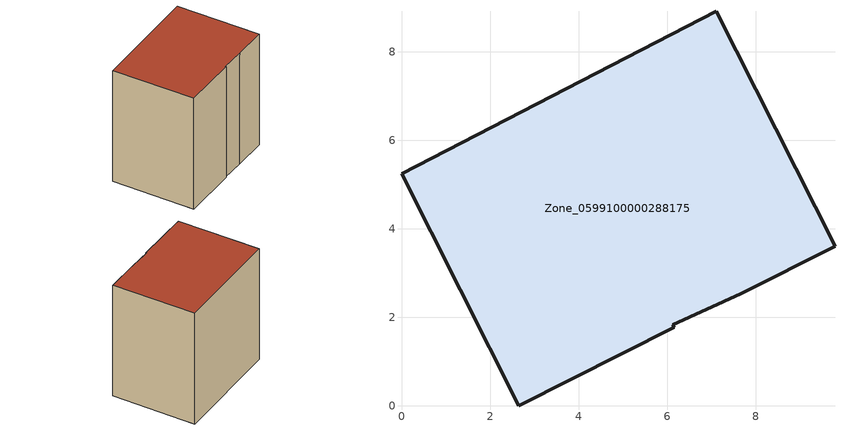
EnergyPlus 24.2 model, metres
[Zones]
Zone_0599100000288175
 floor ground (C_G): 6.16,1.77 2.65,0 0,5.24 7.11,8.92 9.79,3.61 7.67,2.54 6.13,1.83 z3.36
 wall outside (C_F): 2.65,0 6.16,1.77 6.13,1.83 7.67,2.54 9.79,3.61 7.11,8.92 0,5.24 2.65,0 z3.36:11.78
 roof outside (C_R): 7.67,2.54 9.79,3.61 7.11,8.92 0,5.24 2.65,0 6.16,1.77 6.13,1.83 z11.78
[BUILDING]
Pand.0599100000288175: North Axis=0; Terrain=City; Loads Convergence Tolerance Value=0.04; Temperature Convergence Tolerance Value=0.4; Solar Distribution=FullExterior; Maximum Number of Warmup Days=25; Minimum Number of Warmup Days=1
[Site:Location]
Rotterdam.The.Hague.AP_ZH_NLD Design_Conditions: Latitude=51.96; Longitude=4.45; Time Zone=1; Elevation=-4.5
[SITE:GROUNDTEMPERATURE:BUILDINGSURFACE]
18, 18, 18, 18, 18, 18, 18, 18, 18, 18, 18, 18
[MATERIAL] Thermal Absorptance=0.9; Solar Absorptance=0.7; Visible Absorptance=0.7
Name | Roughness | Thickness | Conductivity | Density | Specific Heat
G.TC.1946 | MediumSmooth | 0.15 | 1 | 540 | 1210
F.TC.1946 | Rough | 0.3 | 0.857143 | 1920 | 840
R.TC.1946 | MediumRough | 0.2 | 0.909091 | 1500 | 1000
[CONSTRUCTION]
C_G: G.TC.1946
C_F: F.TC.1946
C_R: R.TC.1946
[ZONE]
Zone_0599100000288175: Type=1; Multiplier=1; Ceiling Height=Autocalculate; Volume=Autocalculate; Floor Area=autocalculate; Part of Total Floor Area=Yes
[ZONEINFILTRATION:DESIGNFLOWRATE]
Infil_Zone_0599100000288175: Zone or ZoneList or Space or SpaceList=Zone_0599100000288175; Schedule=AlwaysOn; Design Flow Rate Calculation Method=Flow/Area; Flow Rate per Floor Area=0.003; Constant Term Coefficient=1; Temperature Term Coefficient=0; Velocity Term Coefficient=0; Velocity Squared Term Coefficient=0
[HVACTEMPLATE:ZONE:IDEALLOADSAIRSYSTEM]
Zone_0599100000288175: Maximum Heating Supply Air Temperature=50; Minimum Cooling Supply Air Temperature=13; Maximum Heating Supply Air Humidity Ratio=0.0156; Minimum Cooling Supply Air Humidity Ratio=0.0077; Heating Limit=NoLimit; Cooling Limit=NoLimit; Dehumidification Control Type=ConstantSensibleHeatRatio; Cooling Sensible Heat Ratio=0.7; Dehumidification Setpoint=60; Humidification Control Type=None; Humidification Setpoint=30; Outdoor Air Method=None; Outdoor Air Flow Rate per Person=0.00944; Outdoor Air Flow Rate per Zone Floor Area=0; Outdoor Air Flow Rate per Zone=0; Demand Controlled Ventilation Type=None; Outdoor Air Economizer Type=NoEconomizer; Heat Recovery Type=None; Sensible Heat Recovery Effectiveness=0.7; Latent Heat Recovery Effectiveness=0.65
[ZONECONTROL:THERMOSTAT]
ThermostatControl_Zone_0599100000288175: Zone or ZoneList=Zone_0599100000288175; Control Type Schedule=DualSetpointControlType; Control 1=Thermostat_Zone_0599100000288175; Temperature Difference Between Cutout And Setpoint=0
[THERMOSTATSETPOINT:DUALSETPOINT]
Thermostat_Zone_0599100000288175: Heating Setpoint Temperature Schedule=HeatingSetpoint_Zone_0599100000288175; Cooling Setpoint Temperature Schedule=CoolingSetpoint_Zone_0599100000288175
[SCHEDULE:COMPACT]
HeatingSetpoint_Zone_0599100000288175: Through: 12/31, For: AllDays, Until: 24:00, 21
CoolingSetpoint_Zone_0599100000288175: Through: 12/31, For: AllDays, Until: 24:00, 24
DualSetpointControlType: Through: 12/31, For: AllDays, Until: 24:00, 4
AlwaysOn: Through: 12/31, For: AllDays, Until: 24:00, 1
